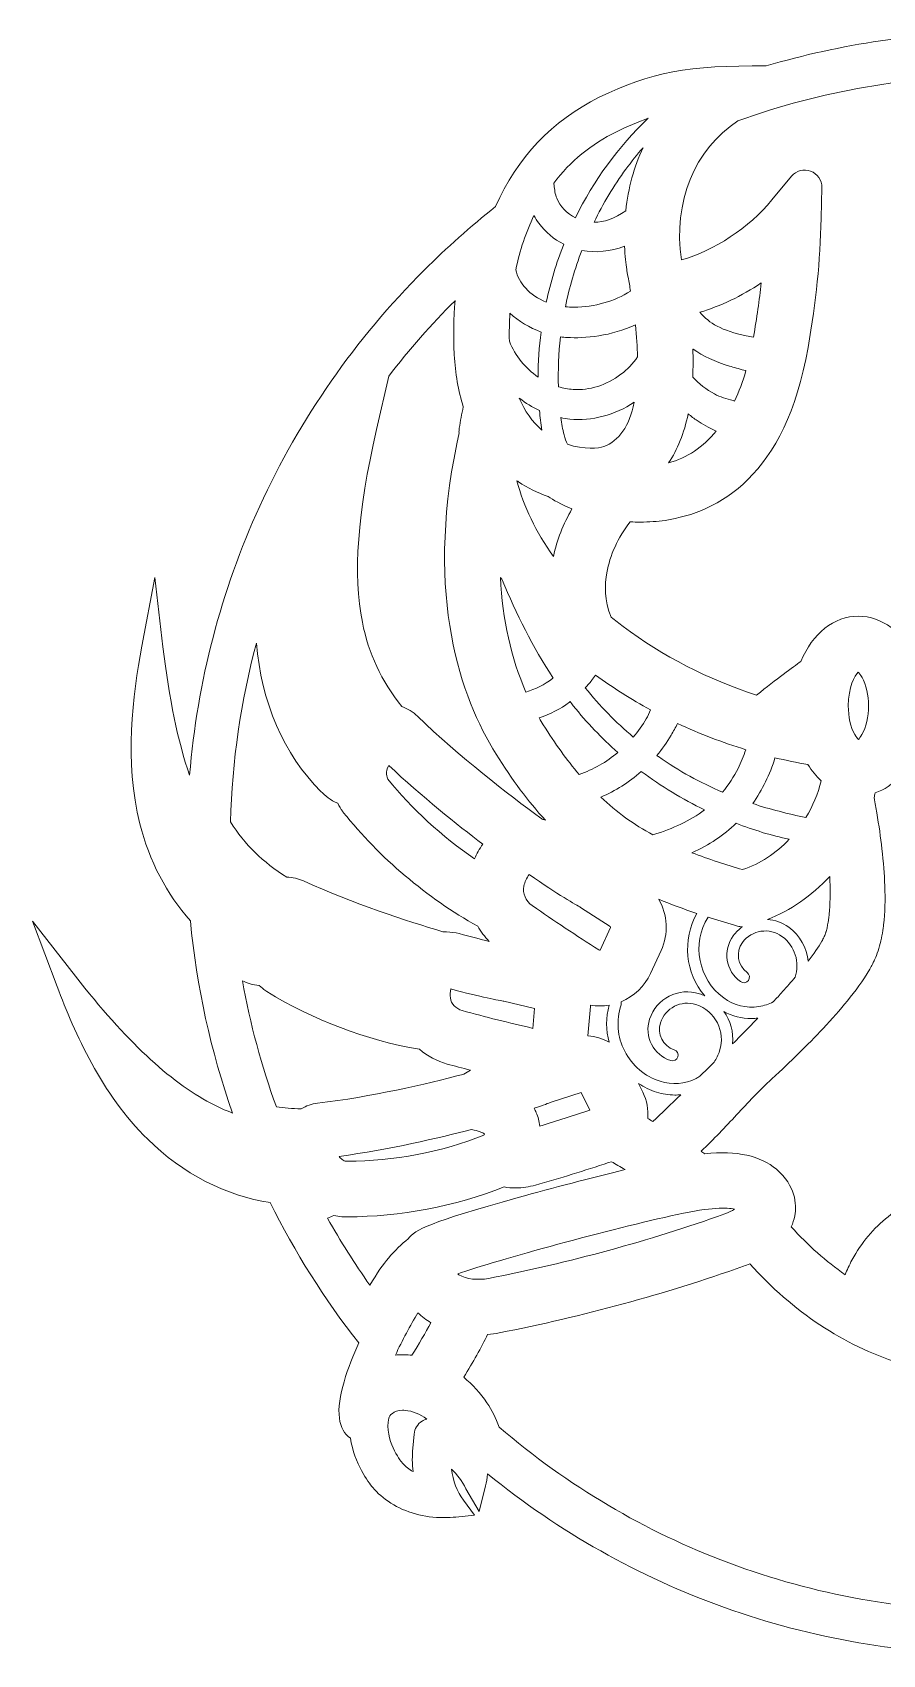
# Model space of a CAD drawing. Header units: millimetres. Extents: x 24 to 1458, y -318 to -24.
# Drawn here: x 753.7 to 902.7, y -311.9 to -27.6 of the extents above; entities that cross this region are included whole.
import ezdxf

# ---------------------------------------------------------------- set-up
doc = ezdxf.new("R2010")
doc.units = ezdxf.units.MM
doc.header["$MEASUREMENT"] = 0
doc.layers.add('Layer 2', color=7, linetype='Continuous')

msp = doc.modelspace()

# ---------------------------------------------------------------- linework, layer by layer
at = {"layer": 'Layer 2', "lineweight": 0}
for points, knots in [([(1082.1, -193.65), (1073.21, -204.94), (1065.65, -211.98), (1058.3, -215.82), (1057.95, -216), (1057.6, -216.17), (1057.23, -216.35), (1061.21, -204.87), (1063.69, -192.85), (1064.61, -180.63), (1067.5, -176.56), (1069.63, -171.95), (1070.93, -166.91), (1073.76, -155.9), (1072.29, -144.49), (1070.68, -135.78), (1070.68, -135.78), (1068.47, -123.74), (1068.47, -123.74), (1068.47, -123.74), (1067, -135.89), (1067, -135.89), (1066.22, -142.34), (1065.23, -147.82), (1063.99, -152.59), (1060.2, -120.83), (1046.19, -92.04), (1023.4, -69.25), (1018.49, -64.35), (1013.2, -59.77), (1007.66, -55.64), (1003.87, -48.43), (998.25, -42.92), (990.95, -39.27), (982.5, -35.06), (975.91, -33.68), (963.89, -33.65), (963.89, -33.65), (963.81, -33.59), (963.81, -33.59), (963.81, -33.59), (963.72, -33.55), (963.72, -33.55), (950.54, -29.62), (936.8, -27.62), (922.9, -27.62), (909.08, -27.62), (895.41, -29.6), (882.29, -33.5), (868.77, -33.32), (861.94, -34.6), (853.05, -38.99), (844.78, -43.09), (838.66, -49.53), (834.89, -58.15), (830.49, -61.62), (826.29, -65.35), (822.4, -69.25), (810.29, -81.36), (800.58, -95.29), (793.56, -110.66), (786.76, -125.52), (782.63, -141.37), (781.27, -157.78), (779.21, -151.83), (777.69, -144.46), (776.61, -135.31), (776.61, -135.31), (775.19, -123.14), (775.19, -123.14), (775.19, -123.14), (772.93, -135.18), (772.93, -135.18), (771.29, -143.88), (769.77, -155.29), (772.56, -166.3), (774.2, -172.77), (777.26, -178.65), (781.41, -183.31), (782.5, -194.82), (784.98, -206.14), (788.79, -216.99), (787.5, -216.49), (786.23, -215.92), (784.99, -215.26), (777.66, -211.4), (770.12, -204.32), (761.28, -193.01), (761.28, -193.01), (753.74, -183.36), (753.74, -183.36), (753.74, -183.36), (758.06, -194.81), (758.06, -194.81), (761.19, -203.1), (765.82, -213.63), (773.94, -221.59), (780.08, -227.62), (787.69, -231.55), (795.4, -232.67), (799.68, -241.34), (804.9, -249.61), (810.91, -257.28), (809.07, -261.36), (807.03, -266.89), (807.51, -270.46), (807.72, -272.04), (808.38, -273.23), (809.46, -273.98), (810.12, -278.44), (812.6, -281.7), (813.35, -282.6), (814.18, -283.6), (815.25, -284.52), (816.53, -285.33), (819.14, -287), (822.34, -287.88), (825.79, -287.89), (826.55, -287.89), (827.27, -287.85), (827.93, -287.78), (827.93, -287.78), (831.16, -287.45), (831.16, -287.45), (831.16, -287.45), (829.24, -284.83), (829.24, -284.83), (828.14, -283.33), (827.41, -281.41), (827.13, -279.38), (828.25, -280.34), (828.93, -281.5), (829.69, -282.82), (829.69, -282.82), (832, -286.8), (832, -286.8), (832, -286.8), (833.12, -282.34), (833.12, -282.34), (833.29, -281.67), (833.41, -280.96), (833.49, -280.23), (845.99, -290.39), (859.96, -298.26), (875.01, -303.64), (890.32, -309.11), (906.43, -311.88), (922.9, -311.88), (954.75, -311.88), (984.79, -301.63), (1009.79, -282.23), (1009.83, -282.39), (1009.86, -282.55), (1009.9, -282.7), (1009.9, -282.7), (1011, -287.16), (1011, -287.16), (1011, -287.16), (1013.32, -283.19), (1013.32, -283.19), (1014.09, -281.88), (1014.77, -280.71), (1015.9, -279.76), (1015.61, -281.79), (1014.87, -283.7), (1013.77, -285.2), (1013.77, -285.2), (1011.84, -287.81), (1011.84, -287.81), (1011.84, -287.81), (1015.07, -288.16), (1015.07, -288.16), (1015.78, -288.24), (1016.5, -288.28), (1017.25, -288.28), (1020.68, -288.28), (1023.87, -287.41), (1026.48, -285.75), (1027.76, -284.95), (1028.83, -284.03), (1029.66, -283.04), (1030.42, -282.14), (1032.91, -278.89), (1033.59, -274.44), (1034.67, -273.69), (1035.34, -272.5), (1035.55, -270.92), (1035.99, -267.78), (1034.43, -263.07), (1033.02, -259.61), (1039.8, -251.32), (1045.64, -242.28), (1050.37, -232.73), (1057.17, -231.22), (1063.89, -227.48), (1069.32, -222.19), (1077.47, -214.26), (1082.15, -203.75), (1085.31, -195.47), (1085.31, -195.47), (1089.68, -184.03), (1089.68, -184.03), (1089.68, -184.03), (1082.1, -193.65), (1082.1, -193.65)], [0, 0, 0, 0, 1, 1, 1, 2, 2, 2, 3, 3, 3, 4, 4, 4, 5, 5, 5, 6, 6, 6, 7, 7, 7, 8, 8, 8, 9, 9, 9, 10, 10, 10, 11, 11, 11, 12, 12, 12, 13, 13, 13, 14, 14, 14, 15, 15, 15, 16, 16, 16, 17, 17, 17, 18, 18, 18, 19, 19, 19, 20, 20, 20, 21, 21, 21, 22, 22, 22, 23, 23, 23, 24, 24, 24, 25, 25, 25, 26, 26, 26, 27, 27, 27, 28, 28, 28, 29, 29, 29, 30, 30, 30, 31, 31, 31, 32, 32, 32, 33, 33, 33, 34, 34, 34, 35, 35, 35, 36, 36, 36, 37, 37, 37, 38, 38, 38, 39, 39, 39, 40, 40, 40, 41, 41, 41, 42, 42, 42, 43, 43, 43, 44, 44, 44, 45, 45, 45, 46, 46, 46, 47, 47, 47, 48, 48, 48, 49, 49, 49, 50, 50, 50, 51, 51, 51, 52, 52, 52, 53, 53, 53, 54, 54, 54, 55, 55, 55, 56, 56, 56, 57, 57, 57, 58, 58, 58, 59, 59, 59, 60, 60, 60, 61, 61, 61, 62, 62, 62, 63, 63, 63, 64, 64, 64, 65, 65, 65, 66, 66, 66, 67, 67, 67, 68, 68, 68, 68]), ([(889.62, -82.86), (891.05, -74.59), (891.74, -67.81), (891.92, -60.19), (891.92, -60.19), (892.04, -54.8), (892.04, -54.8), (892.07, -53.52), (891.29, -52.37), (890.08, -51.92), (888.89, -51.48), (887.54, -51.84), (886.73, -52.82), (886.73, -52.82), (883.3, -56.98), (883.3, -56.98), (879.29, -61.84), (873.15, -65.89), (867.44, -67.49), (865.98, -57.28), (869.67, -48.19), (877.35, -43.11), (891.92, -37.87), (907.25, -35.22), (922.9, -35.22), (936.62, -35.22), (950.15, -37.27), (963.1, -41.31), (975, -46.81), (977.81, -58.5), (976.46, -67.71), (970.76, -66.09), (964.64, -62.01), (960.65, -57.14), (960.65, -57.14), (957.24, -52.97), (957.24, -52.97), (956.43, -51.98), (955.08, -51.61), (953.88, -52.05), (952.68, -52.49), (951.89, -53.65), (951.92, -54.92), (951.92, -54.92), (952.02, -60.31), (952.02, -60.31), (952.16, -67.93), (952.82, -74.71), (954.22, -82.99), (958.02, -105.54), (969.87, -111.95), (979.13, -113.35), (980.54, -113.56), (982.01, -113.67), (983.51, -113.68), (984.1, -113.68), (984.68, -113.66), (985.25, -113.63), (987.37, -116.38), (988.81, -119.55), (989.32, -122.59), (989.66, -124.56), (989.78, -127.49), (988.5, -130.36), (987.8, -130.92), (987.1, -131.47), (986.4, -131.99), (979.53, -137.12), (971.44, -141.23), (962.98, -143.9), (958.9, -140.62), (955.98, -138.5), (954.7, -137.6), (952.7, -132.91), (948.92, -130.01), (944.78, -130), (940.68, -130), (936.94, -132.84), (934.91, -137.46), (926.07, -137.82), (917.14, -137.8), (908.33, -137.39), (906.3, -132.76), (902.57, -129.92), (898.46, -129.91), (894.2, -129.91), (890.37, -132.94), (888.39, -137.85), (886.92, -138.89), (884.17, -140.89), (880.61, -143.73), (872.17, -141.03), (864.1, -136.89), (857.24, -131.73), (856.55, -131.21), (855.85, -130.66), (855.16, -130.09), (853.89, -127.21), (854.02, -124.29), (854.36, -122.32), (854.89, -119.28), (856.34, -116.12), (858.47, -113.37), (859.07, -113.41), (859.66, -113.43), (860.25, -113.43), (861.77, -113.42), (863.22, -113.32), (864.58, -113.12), (873.86, -111.75), (885.73, -105.4), (889.62, -82.86)], [0, 0, 0, 0, 1, 1, 1, 2, 2, 2, 3, 3, 3, 4, 4, 4, 5, 5, 5, 6, 6, 6, 7, 7, 7, 8, 8, 8, 9, 9, 9, 10, 10, 10, 11, 11, 11, 12, 12, 12, 13, 13, 13, 14, 14, 14, 15, 15, 15, 16, 16, 16, 17, 17, 17, 18, 18, 18, 19, 19, 19, 20, 20, 20, 21, 21, 21, 22, 22, 22, 23, 23, 23, 24, 24, 24, 25, 25, 25, 26, 26, 26, 27, 27, 27, 28, 28, 28, 29, 29, 29, 30, 30, 30, 31, 31, 31, 32, 32, 32, 33, 33, 33, 34, 34, 34, 35, 35, 35, 36, 36, 36, 37, 37, 37, 37]), ([(856.05, -45.03), (857.99, -44.07), (859.81, -43.3), (861.61, -42.67), (856.36, -47.62), (852.07, -53.58), (848.88, -60.1), (847.38, -59.34), (846.17, -58.09), (845.59, -56.67), (845.31, -55.97), (845.22, -55.21), (845.12, -54.4), (845.11, -54.27), (845.09, -54.14), (845.07, -54.02), (847.96, -50.22), (851.65, -47.2), (856.05, -45.03)], [0, 0, 0, 0, 1, 1, 1, 2, 2, 2, 3, 3, 3, 4, 4, 4, 5, 5, 5, 6, 6, 6, 6]), ([(852.13, -60.89), (853.72, -57.62), (855.58, -54.49), (857.72, -51.58), (858.67, -50.29), (859.67, -49.04), (860.71, -47.82), (859.14, -51.18), (858.11, -54.9), (857.68, -58.87), (855.73, -60.22), (853.89, -60.89), (852.13, -60.89)], [0, 0, 0, 0, 1, 1, 1, 2, 2, 2, 3, 3, 3, 4, 4, 4, 4]), ([(841.61, -59.7), (841.86, -60.18), (842.15, -60.64), (842.47, -61.07), (842.47, -61.07), (842.47, -61.07), (842.47, -61.07), (843.6, -62.6), (845.11, -63.86), (846.83, -64.73), (845.53, -68.02), (844.5, -71.42), (843.75, -74.88), (840.81, -73.7), (838.94, -71.48), (838.42, -69.24), (839.14, -65.79), (840.21, -62.59), (841.61, -59.7)], [0, 0, 0, 0, 1, 1, 1, 2, 2, 2, 3, 3, 3, 4, 4, 4, 5, 5, 5, 6, 6, 6, 6]), ([(857.47, -65.09), (857.54, -66.81), (857.71, -68.2), (857.85, -69.14), (857.89, -69.45), (857.98, -69.91), (858.1, -70.52), (858.25, -71.34), (858.4, -72.15), (858.53, -72.94), (855.66, -74.77), (852.25, -75.74), (848.63, -75.76), (848.59, -75.76), (848.56, -75.76), (848.53, -75.76), (848.04, -75.76), (847.57, -75.73), (847.11, -75.68), (847.8, -72.34), (848.76, -69.03), (849.99, -65.82), (852.39, -66.28), (855, -66.03), (857.47, -65.09)], [0, 0, 0, 0, 1, 1, 1, 2, 2, 2, 3, 3, 3, 4, 4, 4, 5, 5, 5, 6, 6, 6, 7, 7, 7, 8, 8, 8, 8]), ([(870.68, -76.67), (874.25, -75.59), (877.97, -73.81), (881.43, -71.52), (881.1, -74.49), (880.65, -77.61), (880.07, -81), (879.63, -80.94), (879.21, -80.87), (878.81, -80.79), (876.64, -80.33), (875.07, -79.81), (873.7, -79.09), (872.5, -78.47), (871.48, -77.64), (870.68, -76.67)], [0, 0, 0, 0, 1, 1, 1, 2, 2, 2, 3, 3, 3, 4, 4, 4, 5, 5, 5, 5]), ([(814.03, -97.18), (814.03, -97.18), (816.16, -87.84), (816.16, -87.84), (819.72, -83.22), (823.63, -78.77), (827.78, -74.63), (827.78, -74.62), (827.79, -74.61), (827.8, -74.6), (827.53, -77.67), (827.48, -80.81), (827.64, -83.99), (827.64, -83.99), (827.65, -84.11), (827.65, -84.11), (827.82, -87.39), (828.35, -90.45), (829.23, -93.22), (828.95, -94.48), (828.71, -95.73), (828.52, -96.95), (828.52, -96.95), (828.51, -97.05), (828.51, -97.05), (828.47, -97.29), (828.46, -97.53), (828.48, -97.79), (828.48, -97.79), (828.09, -99.71), (828.09, -99.71), (828.09, -99.71), (828.09, -99.71), (828.09, -99.71), (822.55, -126.62), (828.78, -144.13), (834.98, -154.09), (837.77, -158.57), (840.6, -162.39), (843.6, -165.66), (843.41, -165.59), (843.22, -165.53), (843.02, -165.48), (842.96, -165.42), (842.89, -165.37), (842.83, -165.32), (837.06, -161.12), (828.63, -154.61), (821.21, -147.45), (820.43, -146.7), (819.49, -146.12), (818.46, -145.77), (814.85, -141.19), (812.65, -136.49), (811.55, -130.99), (809.87, -122.63), (810.66, -111.89), (814.03, -97.18)], [0, 0, 0, 0, 1, 1, 1, 2, 2, 2, 3, 3, 3, 4, 4, 4, 5, 5, 5, 6, 6, 6, 7, 7, 7, 8, 8, 8, 9, 9, 9, 10, 10, 10, 11, 11, 11, 12, 12, 12, 13, 13, 13, 14, 14, 14, 15, 15, 15, 16, 16, 16, 17, 17, 17, 18, 18, 18, 19, 19, 19, 19]), ([(837.4, -76.81), (838.92, -78.24), (840.8, -79.37), (842.85, -80.12), (842.51, -82.74), (842.33, -85.38), (842.33, -88.01), (840.12, -86.51), (838.32, -84.33), (837.3, -81.74), (837.26, -80.09), (837.3, -78.44), (837.4, -76.81)], [0, 0, 0, 0, 1, 1, 1, 2, 2, 2, 3, 3, 3, 4, 4, 4, 4]), ([(847.41, -81.08), (850.46, -81.28), (855.25, -80.79), (859.37, -78.88), (859.59, -80.86), (859.72, -82.73), (859.76, -84.45), (858.92, -85.71), (857.99, -86.7), (856.85, -87.53), (854.26, -89.45), (851.36, -90.37), (848.48, -90.18), (847.6, -90.12), (846.73, -89.96), (845.89, -89.71), (845.8, -86.79), (845.92, -83.87), (846.26, -80.96), (846.64, -81.02), (847.03, -81.06), (847.41, -81.08)], [0, 0, 0, 0, 1, 1, 1, 2, 2, 2, 3, 3, 3, 4, 4, 4, 5, 5, 5, 6, 6, 6, 7, 7, 7, 7]), ([(869.44, -83.1), (869.45, -83.1), (869.46, -83.11), (869.47, -83.11), (871.21, -84.35), (873.3, -85.32), (875.85, -86.08), (875.85, -86.08), (876.17, -86.18), (876.17, -86.18), (876.93, -86.4), (877.82, -86.67), (878.74, -86.89), (878.18, -88.81), (877.52, -90.59), (876.77, -92.21), (876.67, -92.18), (876.58, -92.15), (876.48, -92.13), (875.33, -91.82), (874.25, -91.54), (873.23, -90.97), (871.81, -90.19), (870.53, -89.2), (869.42, -88.03), (869.43, -87.99), (869.43, -87.95), (869.43, -87.9), (869.5, -86.38), (869.5, -84.78), (869.44, -83.1)], [0, 0, 0, 0, 1, 1, 1, 2, 2, 2, 3, 3, 3, 4, 4, 4, 5, 5, 5, 6, 6, 6, 7, 7, 7, 8, 8, 8, 9, 9, 9, 10, 10, 10, 10]), ([(839.04, -91.7), (840.14, -92.57), (841.33, -93.31), (842.58, -93.89), (842.67, -95), (842.8, -96.16), (843, -97.31), (841.31, -95.88), (839.98, -94.01), (839.04, -91.7)], [0, 0, 0, 0, 1, 1, 1, 2, 2, 2, 3, 3, 3, 3]), ([(853.85, -100.2), (853.01, -100.51), (850.41, -100.76), (847.47, -99.8), (847.24, -99.29), (847.04, -98.74), (846.88, -98.14), (846.61, -97.16), (846.43, -96.15), (846.3, -95.12), (846.82, -95.23), (847.35, -95.31), (847.89, -95.37), (851.73, -95.74), (855.81, -94.68), (859.18, -92.44), (858.31, -96.61), (856.52, -99.21), (853.85, -100.2), (853.85, -100.2), (853.85, -100.2), (853.85, -100.2)], [0, 0, 0, 0, 1, 1, 1, 2, 2, 2, 3, 3, 3, 4, 4, 4, 5, 5, 5, 6, 6, 6, 7, 7, 7, 7]), ([(870.21, -95.65), (871.05, -96.21), (872.23, -96.91), (873.54, -97.47), (871.23, -100.3), (868.42, -102.18), (865.18, -103.07), (866.76, -100.73), (867.92, -97.85), (868.63, -94.46), (869.14, -94.89), (869.66, -95.29), (870.21, -95.65)], [0, 0, 0, 0, 1, 1, 1, 2, 2, 2, 3, 3, 3, 4, 4, 4, 4]), ([(844.1, -108.94), (844.97, -109.53), (846.33, -110.33), (848.26, -111.11), (846.75, -113.75), (845.64, -116.59), (845.01, -119.43), (841.95, -115.15), (839.78, -110.65), (838.63, -106.2), (838.71, -106.26), (838.79, -106.31), (838.88, -106.37), (840.5, -107.44), (842.26, -108.3), (844.1, -108.94)], [0, 0, 0, 0, 1, 1, 1, 2, 2, 2, 3, 3, 3, 4, 4, 4, 5, 5, 5, 5]), ([(836.02, -123.53), (838.55, -129.51), (841.41, -135.36), (844.98, -140.76), (844.95, -140.78), (844.92, -140.81), (844.88, -140.84), (843.43, -141.92), (841.87, -142.71), (840.21, -143.21), (837.59, -137.25), (836.09, -130.52), (835.75, -123.12), (835.84, -123.26), (835.93, -123.39), (836.02, -123.53)], [0, 0, 0, 0, 1, 1, 1, 2, 2, 2, 3, 3, 3, 4, 4, 4, 5, 5, 5, 5]), ([(792.99, -134.62), (793.77, -144.83), (797.79, -154.24), (804.28, -160.62), (804.99, -161.32), (805.94, -162.16), (807.22, -162.7), (807.47, -163.2), (807.76, -163.69), (808.09, -164.16), (808.09, -164.16), (808.2, -164.3), (808.2, -164.3), (814.52, -172.23), (822.88, -179.3), (831.75, -184.24), (832.3, -185.2), (832.98, -186.1), (833.75, -186.9), (832.29, -186.56), (830.52, -186.11), (828.52, -185.55), (827.79, -185.35), (827.03, -185.25), (826.27, -185.25), (826.11, -185.25), (825.95, -185.25), (825.78, -185.26), (825.73, -185.24), (825.67, -185.22), (825.62, -185.21), (819.29, -183.33), (809.93, -180.26), (801.25, -176.32), (800.33, -175.9), (799.32, -175.68), (798.3, -175.66), (794.11, -173.01), (790.96, -169.92), (788.43, -165.97), (788.72, -155.31), (790.25, -144.79), (792.99, -134.62)], [0, 0, 0, 0, 1, 1, 1, 2, 2, 2, 3, 3, 3, 4, 4, 4, 5, 5, 5, 6, 6, 6, 7, 7, 7, 8, 8, 8, 9, 9, 9, 10, 10, 10, 11, 11, 11, 12, 12, 12, 13, 13, 13, 14, 14, 14, 14]), ([(862.01, -146.31), (861.78, -146.89), (861.55, -147.41), (861.27, -147.9), (860.65, -149.01), (859.89, -150.08), (859.01, -151.11), (855.93, -148.5), (853.14, -145.61), (850.6, -142.5), (850.96, -142.11), (851.3, -141.71), (851.62, -141.29), (851.62, -141.29), (851.7, -141.18), (851.7, -141.18), (851.93, -140.89), (852.17, -140.58), (852.41, -140.25), (855.42, -142.44), (858.64, -144.48), (862.01, -146.31)], [0, 0, 0, 0, 1, 1, 1, 2, 2, 2, 3, 3, 3, 4, 4, 4, 5, 5, 5, 6, 6, 6, 7, 7, 7, 7]), ([(896.68, -145.64), (896.68, -142.4), (897.82, -140.29), (898.42, -139.74), (898.57, -139.88), (898.81, -140.15), (899.09, -140.64), (899.82, -141.95), (900.22, -143.73), (900.22, -145.65), (900.22, -147.54), (899.8, -149.36), (899.07, -150.65), (898.82, -151.1), (898.59, -151.37), (898.44, -151.52), (898.28, -151.36), (898.06, -151.1), (897.81, -150.65), (897.08, -149.34), (896.67, -147.56), (896.68, -145.64)], [0, 0, 0, 0, 1, 1, 1, 2, 2, 2, 3, 3, 3, 4, 4, 4, 5, 5, 5, 6, 6, 6, 7, 7, 7, 7]), ([(847.82, -144.99), (847.86, -144.96), (847.91, -144.93), (847.95, -144.89), (848.13, -145.13), (848.31, -145.37), (848.49, -145.6), (850.84, -148.55), (853.47, -151.3), (856.32, -153.8), (854.31, -155.48), (852.01, -156.8), (849.53, -157.65), (847.37, -155.12), (845.31, -152.27), (843.24, -148.95), (843, -148.57), (842.76, -148.17), (842.51, -147.73), (844.44, -147.1), (846.22, -146.18), (847.82, -144.99)], [0, 0, 0, 0, 1, 1, 1, 2, 2, 2, 3, 3, 3, 4, 4, 4, 5, 5, 5, 6, 6, 6, 7, 7, 7, 7]), ([(955.94, -235.15), (956.06, -235.8), (956.26, -236.44), (956.54, -237.07), (953.74, -240.14), (950.73, -242.82), (947.58, -245.06), (945.77, -241.29), (943.04, -237.88), (939.81, -235.35), (937.4, -233.44), (934.49, -231.92), (931.13, -230.83), (928.26, -229.96), (925.11, -229.49), (921.74, -229.44), (918.26, -229.44), (915.2, -229.85), (912.38, -230.68), (909, -231.68), (906.06, -233.19), (903.65, -235.15), (901.12, -237.12), (899, -239.68), (897.32, -242.75), (896.86, -243.64), (896.46, -244.49), (896.12, -245.32), (892.8, -243), (889.62, -240.18), (886.68, -236.93), (886.96, -236.3), (887.17, -235.66), (887.29, -235.01), (887.68, -232.89), (887.45, -229.75), (884.08, -226.84), (881.3, -224.46), (877.2, -223.56), (871.53, -224.11), (871.29, -223.95), (871.07, -223.8), (870.88, -223.66), (873.11, -221.59), (875.14, -219.41), (877.11, -217.3), (879.08, -215.19), (881.11, -213.01), (883.27, -211.02), (885.07, -209.37), (886.52, -208), (887.83, -206.69), (889.47, -205.08), (890.92, -203.6), (892.26, -202.18), (893.83, -200.51), (895.22, -198.91), (896.53, -197.3), (897.86, -195.65), (899.25, -193.84), (900.45, -191.76), (900.64, -191.46), (900.78, -191.17), (900.9, -190.92), (900.9, -190.92), (900.97, -190.79), (900.97, -190.79), (900.99, -190.75), (901.01, -190.7), (901.03, -190.67), (901.05, -190.63), (901.06, -190.6), (901.1, -190.51), (901.22, -190.3), (901.37, -190), (901.49, -189.67), (901.49, -189.67), (901.61, -189.35), (901.61, -189.35), (901.81, -188.85), (902.03, -188.27), (902.16, -187.69), (902.16, -187.69), (902.38, -186.85), (902.38, -186.85), (902.4, -186.79), (902.41, -186.72), (902.43, -186.64), (902.43, -186.64), (902.56, -185.93), (902.56, -185.93), (902.7, -185.3), (902.77, -184.72), (902.83, -184.22), (902.83, -184.22), (902.86, -183.98), (902.86, -183.98), (903.1, -181.86), (903.17, -179.62), (903.07, -177.15), (903, -175.14), (902.83, -173.03), (902.57, -170.7), (902.34, -168.66), (902.05, -166.59), (901.67, -164.39), (901.53, -163.56), (901.38, -162.7), (901.19, -161.71), (901.26, -161.43), (901.33, -161.16), (901.4, -160.88), (902.97, -160.34), (904.44, -159.35), (905.69, -158.01), (905.76, -157.93), (905.82, -157.85), (905.88, -157.78), (905.88, -157.78), (907.04, -156.24), (907.04, -156.24), (907.09, -156.18), (907.14, -156.11), (907.19, -156.03), (908.72, -153.6), (909.67, -150.49), (909.9, -147.19), (917.67, -147.5), (925.53, -147.52), (933.31, -147.26), (933.76, -154.1), (937.29, -159.61), (942.16, -161.09), (942.25, -161.46), (942.35, -161.83), (942.45, -162.2), (942.31, -162.97), (942.16, -163.74), (942.02, -164.52), (941.23, -169), (940.73, -173.18), (940.5, -177.28), (940.36, -179.73), (940.39, -181.96), (940.57, -184.12), (940.61, -184.51), (940.65, -184.9), (940.7, -185.29), (940.7, -185.29), (940.78, -185.94), (940.78, -185.94), (940.78, -185.96), (940.79, -185.97), (940.79, -185.99), (940.89, -186.57), (940.99, -187.14), (941.13, -187.79), (941.14, -187.84), (941.15, -187.88), (941.15, -187.91), (941.15, -187.91), (941.49, -189.16), (941.49, -189.16), (941.5, -189.21), (941.51, -189.25), (941.53, -189.3), (941.57, -189.45), (941.63, -189.59), (941.68, -189.75), (941.68, -189.75), (942.06, -190.74), (942.06, -190.74), (942.08, -190.79), (942.1, -190.84), (942.13, -190.9), (942.22, -191.11), (942.33, -191.32), (942.43, -191.52), (942.43, -191.52), (942.58, -191.82), (942.58, -191.82), (943.68, -193.94), (944.97, -195.71), (946.57, -197.72), (947.9, -199.36), (949.35, -201.01), (950.88, -202.63), (953.86, -205.75), (956.91, -208.71), (959.96, -211.44), (960.34, -211.79), (961.78, -213.2), (963.32, -214.7), (963.32, -214.7), (963.45, -214.83), (963.45, -214.83), (966.02, -217.34), (969.77, -221.01), (972.64, -223.69), (972.36, -223.88), (972.06, -224.08), (971.73, -224.31), (966.07, -223.74), (961.96, -224.62), (959.21, -226.97), (959.21, -226.97), (959.18, -227), (959.16, -227.02), (959.16, -227.02), (959.16, -227.02), (959.16, -227.02), (955.8, -229.91), (955.55, -233.03), (955.94, -235.15)], [0, 0, 0, 0, 1, 1, 1, 2, 2, 2, 3, 3, 3, 4, 4, 4, 5, 5, 5, 6, 6, 6, 7, 7, 7, 8, 8, 8, 9, 9, 9, 10, 10, 10, 11, 11, 11, 12, 12, 12, 13, 13, 13, 14, 14, 14, 15, 15, 15, 16, 16, 16, 17, 17, 17, 18, 18, 18, 19, 19, 19, 20, 20, 20, 21, 21, 21, 22, 22, 22, 23, 23, 23, 24, 24, 24, 25, 25, 25, 26, 26, 26, 27, 27, 27, 28, 28, 28, 29, 29, 29, 30, 30, 30, 31, 31, 31, 32, 32, 32, 33, 33, 33, 34, 34, 34, 35, 35, 35, 36, 36, 36, 37, 37, 37, 38, 38, 38, 39, 39, 39, 40, 40, 40, 41, 41, 41, 42, 42, 42, 43, 43, 43, 44, 44, 44, 45, 45, 45, 46, 46, 46, 47, 47, 47, 48, 48, 48, 49, 49, 49, 50, 50, 50, 51, 51, 51, 52, 52, 52, 53, 53, 53, 54, 54, 54, 55, 55, 55, 56, 56, 56, 57, 57, 57, 58, 58, 58, 59, 59, 59, 60, 60, 60, 61, 61, 61, 62, 62, 62, 63, 63, 63, 64, 64, 64, 65, 65, 65, 66, 66, 66, 67, 67, 67, 68, 68, 68, 69, 69, 69, 70, 70, 70, 71, 71, 71, 71]), ([(878.7, -153.34), (878.35, -154.43), (877.9, -155.52), (877.37, -156.59), (876.63, -158.06), (875.72, -159.46), (874.65, -160.76), (870.74, -159.1), (867, -157.05), (863.41, -154.52), (863.32, -154.46), (863.23, -154.39), (863.13, -154.32), (864.06, -153.21), (864.9, -152.02), (865.65, -150.75), (866.02, -150.1), (866.41, -149.42), (866.77, -148.71), (870.65, -150.52), (874.66, -152.07), (878.71, -153.31), (878.71, -153.31), (878.7, -153.34), (878.7, -153.34)], [0, 0, 0, 0, 1, 1, 1, 2, 2, 2, 3, 3, 3, 4, 4, 4, 5, 5, 5, 6, 6, 6, 7, 7, 7, 8, 8, 8, 8]), ([(832.63, -169.86), (832.06, -170.69), (831.58, -171.54), (831.19, -172.45), (825.5, -168.55), (820.15, -163.63), (816, -158.48), (815.82, -158.14), (815.53, -157.27), (816.17, -156.09), (821.99, -161.52), (828.16, -166.46), (832.63, -169.86)], [0, 0, 0, 0, 1, 1, 1, 2, 2, 2, 3, 3, 3, 4, 4, 4, 4]), ([(889.25, -165.19), (886.07, -164.56), (882.97, -163.76), (879.95, -162.76), (880.79, -161.56), (881.54, -160.28), (882.17, -158.92), (882.78, -157.64), (883.43, -156.19), (883.83, -154.72), (885.76, -155.19), (887.7, -155.59), (889.61, -155.92), (890.28, -157.01), (891.06, -157.95), (891.92, -158.75), (891.39, -161.03), (890.47, -163.21), (889.25, -165.19)], [0, 0, 0, 0, 1, 1, 1, 2, 2, 2, 3, 3, 3, 4, 4, 4, 5, 5, 5, 6, 6, 6, 6]), ([(853.31, -161.63), (855.89, -160.54), (858.26, -159.03), (860.41, -157.13), (863.88, -159.73), (867.6, -161.99), (871.5, -163.85), (868.98, -165.8), (866, -167.07), (862.46, -168.25), (859.1, -166.42), (856.09, -164.25), (853.31, -161.63)], [0, 0, 0, 0, 1, 1, 1, 2, 2, 2, 3, 3, 3, 4, 4, 4, 4]), ([(886.32, -169.02), (884.01, -171.44), (881.21, -173.31), (878.16, -174.33), (875.26, -173.46), (872.22, -172.5), (869.27, -171.36), (872.33, -170), (874.88, -168.3), (877.01, -166.21), (880.04, -167.37), (883.16, -168.35), (886.32, -169.02)], [0, 0, 0, 0, 1, 1, 1, 2, 2, 2, 3, 3, 3, 4, 4, 4, 4]), ([(853.21, -188.42), (853.2, -188.44), (853.17, -188.46), (853.15, -188.47), (853.12, -188.48), (853.09, -188.48), (852.97, -188.4), (849.09, -185.89), (845.08, -183.29), (841.32, -180.64), (840.15, -179.81), (839.56, -178.47), (839.84, -177.23), (840, -176.5), (840.31, -175.82), (840.78, -175.19), (845.75, -178.64), (849.08, -180.57), (849.78, -180.97), (849.78, -180.97), (854.97, -184.31), (854.97, -184.31), (855.03, -184.35), (855.05, -184.43), (855.03, -184.48), (855.03, -184.48), (853.21, -188.42), (853.21, -188.42)], [0, 0, 0, 0, 1, 1, 1, 2, 2, 2, 3, 3, 3, 4, 4, 4, 5, 5, 5, 6, 6, 6, 7, 7, 7, 8, 8, 8, 9, 9, 9, 9]), ([(886.24, -184.42), (885.11, -183.59), (883.81, -183.16), (882.5, -183.09), (886.51, -181.5), (890.27, -178.9), (893.43, -175.51), (893.46, -176.16), (893.48, -176.77), (893.48, -177.37), (893.5, -179.15), (893.48, -181.04), (893.25, -182.81), (893.25, -182.81), (893.23, -183.03), (893.23, -183.03), (893.18, -183.35), (893.14, -183.68), (893.06, -184.03), (893.06, -184.03), (892.96, -184.56), (892.96, -184.56), (892.96, -184.56), (892.79, -185.16), (892.79, -185.16), (892.78, -185.21), (892.77, -185.26), (892.76, -185.28), (892.74, -185.36), (892.67, -185.55), (892.61, -185.71), (892.56, -185.82), (892.52, -185.93), (892.47, -186.05), (892.47, -186.05), (892.44, -186.11), (892.44, -186.11), (892.39, -186.2), (892.34, -186.3), (892.32, -186.35), (892.27, -186.44), (892.23, -186.53), (892.14, -186.69), (892.14, -186.69), (892.13, -186.73), (892.13, -186.73), (892.09, -186.78), (892.05, -186.85), (892.05, -186.86), (891.45, -187.92), (890.69, -189.04), (889.64, -190.4), (889.42, -188.09), (888.25, -185.89), (886.24, -184.42)], [0, 0, 0, 0, 1, 1, 1, 2, 2, 2, 3, 3, 3, 4, 4, 4, 5, 5, 5, 6, 6, 6, 7, 7, 7, 8, 8, 8, 9, 9, 9, 10, 10, 10, 11, 11, 11, 12, 12, 12, 13, 13, 13, 14, 14, 14, 15, 15, 15, 16, 16, 16, 17, 17, 17, 18, 18, 18, 18]), ([(863.69, -211.42), (860.99, -210.55), (858.8, -208.68), (857.51, -206.16), (856.21, -203.63), (855.98, -200.75), (856.86, -198.05), (856.92, -197.86), (856.92, -197.65), (856.86, -197.47), (859.14, -196.53), (860.99, -194.77), (862.04, -192.51), (862.04, -192.51), (863.88, -188.53), (863.88, -188.53), (865.25, -185.57), (865, -182.21), (863.47, -179.52), (865.58, -180.41), (867.79, -181.21), (870.16, -182.01), (867.52, -186.65), (868.13, -192.45), (871.53, -196.44), (871.24, -196.3), (870.93, -196.18), (870.61, -196.08), (866.96, -194.9), (863.04, -196.91), (861.86, -200.55), (860.88, -203.57), (862.55, -206.83), (865.57, -207.8), (866.09, -207.97), (866.66, -207.68), (866.83, -207.16), (867, -206.63), (866.71, -206.07), (866.18, -205.9), (864.21, -205.26), (863.12, -203.14), (863.76, -201.17), (864.6, -198.57), (867.4, -197.14), (869.99, -197.98), (873.37, -199.07), (875.23, -202.71), (874.14, -206.08), (873.9, -206.8), (873.57, -207.47), (873.17, -208.09), (872.33, -208.92), (871.49, -209.74), (870.65, -210.55), (870.45, -210.68), (870.24, -210.8), (870.02, -210.92), (868.05, -211.93), (865.8, -212.11), (863.69, -211.42)], [0, 0, 0, 0, 1, 1, 1, 2, 2, 2, 3, 3, 3, 4, 4, 4, 5, 5, 5, 6, 6, 6, 7, 7, 7, 8, 8, 8, 9, 9, 9, 10, 10, 10, 11, 11, 11, 12, 12, 12, 13, 13, 13, 14, 14, 14, 15, 15, 15, 16, 16, 16, 17, 17, 17, 18, 18, 18, 19, 19, 19, 20, 20, 20, 20]), ([(874.85, -196.81), (870.35, -193.51), (869.21, -187.31), (872.11, -182.64), (873.59, -183.11), (875.13, -183.58), (876.76, -184.07), (876.76, -184.07), (877.25, -184.22), (877.25, -184.22), (877.55, -184.3), (877.85, -184.34), (878.16, -184.33), (877.55, -184.76), (876.99, -185.28), (876.53, -185.92), (874.65, -188.48), (875.21, -192.09), (877.77, -193.96), (878.22, -194.29), (878.84, -194.19), (879.17, -193.75), (879.49, -193.3), (879.4, -192.68), (878.95, -192.35), (877.28, -191.13), (876.92, -188.77), (878.14, -187.1), (879.75, -184.9), (882.86, -184.42), (885.06, -186.03), (887.35, -187.71), (888.2, -190.62), (887.38, -193.19), (886.68, -194), (885.95, -194.82), (885.17, -195.7), (884.64, -196.3), (884.09, -196.9), (883.54, -197.5), (882.76, -197.9), (881.91, -198.18), (881.02, -198.32), (878.83, -198.66), (876.64, -198.12), (874.85, -196.81)], [0, 0, 0, 0, 1, 1, 1, 2, 2, 2, 3, 3, 3, 4, 4, 4, 5, 5, 5, 6, 6, 6, 7, 7, 7, 8, 8, 8, 9, 9, 9, 10, 10, 10, 11, 11, 11, 12, 12, 12, 13, 13, 13, 14, 14, 14, 15, 15, 15, 15]), ([(800.82, -216.24), (799.25, -216.2), (797.83, -216.09), (796.48, -215.9), (793.88, -208.75), (791.88, -201.33), (790.52, -193.82), (791.34, -194.19), (792.32, -194.54), (793.47, -194.63), (793.83, -194.96), (794.2, -195.27), (794.6, -195.55), (794.6, -195.55), (794.79, -195.68), (794.79, -195.68), (802.78, -200.65), (812.27, -204.24), (821.56, -205.82), (822.96, -207.01), (824.63, -207.89), (826.41, -208.4), (827.67, -208.75), (829.02, -209.11), (830.49, -209.49), (830.08, -209.69), (829.68, -209.92), (829.3, -210.17), (829.3, -210.17), (829.12, -210.22), (829.12, -210.22), (822.73, -211.9), (813.12, -214.14), (803.67, -215.27), (802.67, -215.39), (801.69, -215.72), (800.82, -216.24)], [0, 0, 0, 0, 1, 1, 1, 2, 2, 2, 3, 3, 3, 4, 4, 4, 5, 5, 5, 6, 6, 6, 7, 7, 7, 8, 8, 8, 9, 9, 9, 10, 10, 10, 11, 11, 11, 12, 12, 12, 12]), ([(829.05, -199.03), (827.92, -198.71), (827.08, -197.83), (826.96, -196.82), (826.89, -196.29), (826.92, -195.77), (827.04, -195.24), (832.27, -196.65), (835.63, -197.28), (836.35, -197.4), (836.35, -197.4), (841.72, -198.67), (841.72, -198.67), (841.72, -198.67), (841.4, -202.15), (841.4, -202.15), (837.31, -201.17), (833.08, -200.16), (829.05, -199.03)], [0, 0, 0, 0, 1, 1, 1, 2, 2, 2, 3, 3, 3, 4, 4, 4, 5, 5, 5, 6, 6, 6, 6]), ([(851.06, -203.44), (851.06, -203.44), (851.53, -198.29), (851.53, -198.29), (851.53, -198.22), (851.54, -198.15), (851.54, -198.08), (852.61, -198.25), (853.7, -198.25), (854.77, -198.07), (854.19, -200.23), (854.2, -202.46), (854.77, -204.58), (853.65, -203.93), (852.38, -203.53), (851.06, -203.44)], [0, 0, 0, 0, 1, 1, 1, 2, 2, 2, 3, 3, 3, 4, 4, 4, 5, 5, 5, 5]), ([(874.85, -199.17), (876.35, -199.99), (878.02, -200.42), (879.73, -200.42), (880.1, -200.42), (880.47, -200.39), (880.84, -200.35), (879.77, -201.46), (878.69, -202.56), (877.62, -203.65), (877.62, -203.65), (876.9, -204.38), (876.9, -204.38), (876.74, -204.55), (876.57, -204.71), (876.41, -204.88), (876.6, -202.82), (876.02, -200.79), (874.85, -199.17)], [0, 0, 0, 0, 1, 1, 1, 2, 2, 2, 3, 3, 3, 4, 4, 4, 5, 5, 5, 6, 6, 6, 6]), ([(860.69, -213.34), (860.69, -213.34), (859.94, -211.81), (859.94, -211.81), (860.9, -212.45), (861.95, -212.96), (863.08, -213.33), (864.12, -213.66), (865.19, -213.83), (866.26, -213.83), (866.62, -213.83), (866.98, -213.81), (867.34, -213.77), (865.59, -215.46), (863.93, -217.05), (862.45, -218.48), (862.15, -218.3), (861.85, -218.13), (861.54, -217.95), (861.69, -216.37), (861.4, -214.79), (860.69, -213.34)], [0, 0, 0, 0, 1, 1, 1, 2, 2, 2, 3, 3, 3, 4, 4, 4, 5, 5, 5, 6, 6, 6, 7, 7, 7, 7]), ([(844.62, -215.08), (844.62, -215.08), (849.87, -213.37), (849.87, -213.37), (849.87, -213.37), (851.41, -216.51), (851.41, -216.51), (848.54, -217.44), (845.58, -218.39), (842.64, -219.27), (842.53, -218.47), (842.32, -217.68), (842, -216.92), (841.89, -216.66), (841.77, -216.4), (841.63, -216.15), (843.25, -215.6), (844.27, -215.22), (844.62, -215.08)], [0, 0, 0, 0, 1, 1, 1, 2, 2, 2, 3, 3, 3, 4, 4, 4, 5, 5, 5, 6, 6, 6, 6]), ([(832.93, -220.66), (832.9, -220.72), (832.87, -220.8), (832.83, -220.88), (825.42, -223.83), (816.96, -225.44), (808.95, -225.44), (808.95, -225.44), (808.68, -225.44), (808.68, -225.44), (808.53, -225.41), (808.25, -225.32), (808, -225.14), (807.81, -225), (807.64, -224.82), (807.5, -224.58), (816.26, -223.36), (824.84, -221.38), (830.66, -219.87), (831.93, -220.09), (832.63, -220.45), (832.93, -220.66)], [0, 0, 0, 0, 1, 1, 1, 2, 2, 2, 3, 3, 3, 4, 4, 4, 5, 5, 5, 6, 6, 6, 7, 7, 7, 7]), ([(819.56, -239.01), (818.42, -239.95), (817.26, -241.08), (816.11, -242.4), (815.24, -243.4), (814.1, -245.06), (812.84, -247.14), (810.18, -243.36), (807.69, -239.42), (805.44, -235.4), (805.83, -235.28), (806.19, -235.13), (806.54, -234.95), (807.01, -235.06), (807.49, -235.13), (807.96, -235.16), (808.01, -235.16), (808.06, -235.17), (808.13, -235.17), (808.13, -235.17), (808.93, -235.17), (808.93, -235.17), (818.12, -235.17), (827.84, -233.32), (836.36, -229.94), (837.03, -230.05), (837.7, -230.11), (838.38, -230.11), (839.59, -230.09), (840.76, -229.93), (841.85, -229.63), (846.15, -228.43), (850.49, -227.03), (854.69, -225.68), (854.69, -225.68), (855.19, -225.52), (855.19, -225.52), (855.9, -225.93), (856.71, -226.39), (857.58, -226.9), (851.74, -228.32), (844.91, -230.11), (838.81, -231.8), (823.29, -236.13), (820.74, -237.43), (819.56, -239.01)], [0, 0, 0, 0, 1, 1, 1, 2, 2, 2, 3, 3, 3, 4, 4, 4, 5, 5, 5, 6, 6, 6, 7, 7, 7, 8, 8, 8, 9, 9, 9, 10, 10, 10, 11, 11, 11, 12, 12, 12, 13, 13, 13, 14, 14, 14, 15, 15, 15, 15]), ([(828.24, -245.16), (835.2, -242.71), (855.23, -237.28), (866.71, -234.76), (872.66, -233.46), (875.45, -233.55), (876.74, -233.82), (876.27, -234.12), (875.69, -234.43), (875.04, -234.66), (861.74, -239.4), (847.82, -243.2), (833.66, -245.96), (831.73, -246.33), (829.83, -246.1), (828.45, -245.31), (828.38, -245.27), (828.31, -245.22), (828.24, -245.16)], [0, 0, 0, 0, 1, 1, 1, 2, 2, 2, 3, 3, 3, 4, 4, 4, 5, 5, 5, 6, 6, 6, 6]), ([(1009.73, -268.09), (1008.38, -270.09), (1007.4, -272.43), (1006.88, -274.86), (995.19, -284.24), (982.16, -291.53), (968.15, -296.52), (953.69, -301.68), (938.47, -304.29), (922.9, -304.29), (906.64, -304.29), (890.77, -301.44), (875.74, -295.82), (861.05, -290.33), (847.5, -282.32), (835.49, -272.01), (834.95, -270.48), (834.24, -269.04), (833.36, -267.74), (832.24, -266.07), (830.85, -264.55), (829.29, -263.29), (830.95, -260.61), (832.36, -258.09), (833.49, -255.79), (834.18, -255.73), (834.86, -255.63), (835.53, -255.5), (850.16, -252.65), (864.56, -248.72), (878.31, -243.83), (878.67, -243.7), (879.04, -243.55), (879.4, -243.4), (887.06, -251.86), (895.85, -257.7), (905.55, -260.76), (911.44, -262.61), (916.37, -263.01), (919.47, -263.02), (920.26, -263.02), (920.92, -263), (921.55, -262.96), (923.88, -263.11), (929.99, -263.18), (937.58, -260.82), (947.29, -257.79), (956.11, -251.99), (963.79, -243.57), (964.15, -243.73), (964.52, -243.87), (964.88, -244), (978.61, -248.95), (992.99, -252.94), (1007.61, -255.85), (1008.29, -255.99), (1008.97, -256.08), (1009.65, -256.14), (1010.77, -258.45), (1012.17, -260.97), (1013.82, -263.67), (1012.26, -264.91), (1010.86, -266.43), (1009.73, -268.09)], [0, 0, 0, 0, 1, 1, 1, 2, 2, 2, 3, 3, 3, 4, 4, 4, 5, 5, 5, 6, 6, 6, 7, 7, 7, 8, 8, 8, 9, 9, 9, 10, 10, 10, 11, 11, 11, 12, 12, 12, 13, 13, 13, 14, 14, 14, 15, 15, 15, 16, 16, 16, 17, 17, 17, 18, 18, 18, 19, 19, 19, 20, 20, 20, 21, 21, 21, 21]), ([(820.23, -259.43), (820.12, -259.41), (820.01, -259.4), (819.9, -259.39), (819.48, -259.36), (819.07, -259.34), (818.66, -259.34), (818.21, -259.34), (817.77, -259.36), (817.33, -259.4), (818.51, -256.87), (819.94, -254.18), (821.28, -251.97), (821.96, -252.66), (822.73, -253.24), (823.56, -253.73), (822.59, -255.53), (821.45, -257.48), (820.23, -259.43)], [0, 0, 0, 0, 1, 1, 1, 2, 2, 2, 3, 3, 3, 4, 4, 4, 5, 5, 5, 6, 6, 6, 6]), ([(822, -270.97), (821.21, -271.47), (820.69, -272.32), (820.6, -273.25), (820.6, -273.25), (820.38, -275.7), (820.38, -275.7), (820.25, -277.07), (820.27, -278.45), (820.42, -279.82), (820.33, -279.77), (820.24, -279.72), (820.16, -279.66), (819.47, -279.22), (818.92, -278.76), (818.54, -278.3), (818.54, -278.3), (818.53, -278.29), (818.52, -278.28), (818.18, -277.86), (815.4, -274.36), (816.16, -270.44), (816.32, -270.05), (816.89, -269.07), (818.55, -269.07), (818.75, -269.07), (818.91, -269.07), (819.05, -269.09), (820.33, -269.2), (821.66, -269.75), (822.85, -270.62), (822.55, -270.69), (822.27, -270.81), (822, -270.97)], [0, 0, 0, 0, 1, 1, 1, 2, 2, 2, 3, 3, 3, 4, 4, 4, 5, 5, 5, 6, 6, 6, 7, 7, 7, 8, 8, 8, 9, 9, 9, 10, 10, 10, 11, 11, 11, 11])]:
    msp.add_open_spline(points, degree=3, knots=knots, dxfattribs=at)

doc.saveas('drawing.dxf')
